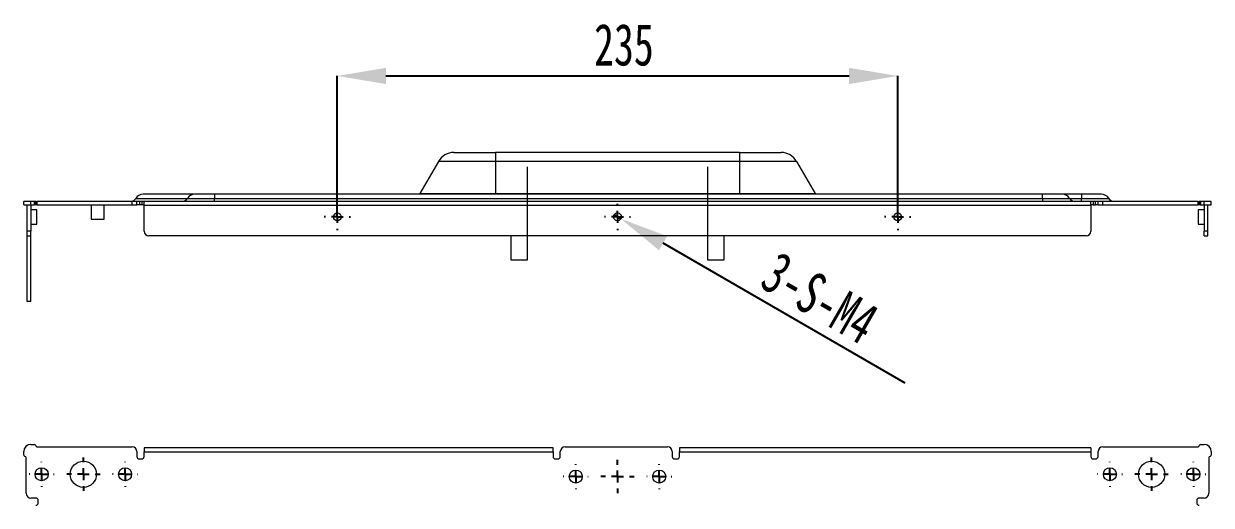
# Model space of a CAD drawing. Header units: millimetres. Extents: x 2 to 901, y 2 to 348.
# Drawn here: x 676.4 to 776, y 226.7 to 267.1 of the extents above; entities that cross this region are included whole.
import ezdxf

# ---------------------------------------------------------------- set-up
doc = ezdxf.new("R2010")
doc.units = ezdxf.units.MM
doc.header["$PDSIZE"] = -1
doc.layers.add('图框', color=7, linetype='Continuous')
doc.styles.add('SLDTEXTSTYLE4', font='TXT', dxfattribs={"width": 0.7})
doc.dimstyles.new('SLDDIMSTYLE0', dxfattribs={"dimtxt": 3.5, "dimasz": 4.08, "dimexe": 0, "dimexo": 0.0625, "dimgap": 0.875, "dimtad": 2, "dimdec": 1, "dimlfac": 5, "dimrnd": 1e-09, "dimzin": 12, "dimdsep": 46, "dimtxsty": 'SLDTEXTSTYLE4', "dimsah": 1, "dimcen": 0.09, "dimadec": 0, "dimazin": 3, "dimtfac": 1, "dimtdec": 1, "dimtofl": 0, "dimtmove": 0, "dimatfit": 3, "dimfxl": 1, "dimfrac": 2, "dimtolj": 1, "dimtzin": 12, "dimarcsym": 0})
doc.dimstyles.new('SLDDIMSTYLE2', dxfattribs={"dimtxt": 3.5, "dimasz": 4.08, "dimexe": 0, "dimexo": 0.0625, "dimgap": 0.875, "dimtad": 2, "dimdec": 1, "dimlfac": 5, "dimrnd": 1e-09, "dimzin": 12, "dimdsep": 46, "dimtxsty": 'SLDTEXTSTYLE4', "dimblk1": 'NONE', "dimsah": 1, "dimcen": 0, "dimadec": 0, "dimazin": 3, "dimtfac": 1, "dimtdec": 1, "dimtmove": 0, "dimatfit": 3, "dimldrblk": 'NONE', "dimfxl": 1, "dimfrac": 2, "dimtolj": 1, "dimtzin": 12, "dimarcsym": 0})

# ---------------------------------------------------------------- blocks, each defined once
blk = doc.blocks.new('SW_CENTERMARKSYMBOL_52')
at = {"layer": '图框', "color": 0}
for p, q in [((0, 1), (0, 1.4)), ((-1, 0), (-1.4, 0)), ((0, 0), (-0.5, 0)), ((0, 0), (0, 0.5)), ((0, 0), (0, -0.5)), ((0, 0), (0.5, 0)), ((1, 0), (1.4, 0)), ((0, -1), (0, -1.4))]:
    blk.add_line(p, q, dxfattribs=at)
blk = doc.blocks.new('SW_CENTERMARKSYMBOL_53')
at = {"layer": '图框', "color": 0}
for p, q in [((0, 1), (0, 1.4)), ((-1, 0), (-1.4, 0)), ((0, 0), (-0.5, 0)), ((0, 0), (0, 0.5)), ((0, 0), (0, -0.5)), ((0, 0), (0.5, 0)), ((1, 0), (1.4, 0)), ((0, -1), (0, -1.4))]:
    blk.add_line(p, q, dxfattribs=at)
blk = doc.blocks.new('SW_CENTERMARKSYMBOL_54')
at = {"layer": '图框', "color": 0}
for p, q in [((0, 1), (0, 1.4)), ((-1, 0), (-1.4, 0)), ((0, 0), (-0.5, 0)), ((0, 0), (0, 0.5)), ((0, 0), (0, -0.5)), ((0, 0), (0.5, 0)), ((1, 0), (1.4, 0)), ((0, -1), (0, -1.4))]:
    blk.add_line(p, q, dxfattribs=at)
blk = doc.blocks.new('SW_CENTERMARKSYMBOL_57')
at = {"layer": '图框', "color": 0}
for p, q in [((0, 1), (0, 1.05)), ((-1, 0), (-1.05, 0)), ((0, 0), (-0.5, 0)), ((0, 0), (0, 0.5)), ((0, 0), (0, -0.5)), ((0, 0), (0.5, 0)), ((1, 0), (1.05, 0)), ((0, -1), (0, -1.05))]:
    blk.add_line(p, q, dxfattribs=at)
blk = doc.blocks.new('SW_CENTERMARKSYMBOL_58')
at = {"layer": '图框', "color": 0}
for p, q in [((0, 1), (0, 1.05)), ((-1, 0), (-1.05, 0)), ((0, 0), (-0.5, 0)), ((0, 0), (0, 0.5)), ((0, 0), (0, -0.5)), ((0, 0), (0.5, 0)), ((1, 0), (1.05, 0)), ((0, -1), (0, -1.05))]:
    blk.add_line(p, q, dxfattribs=at)
blk = doc.blocks.new('SW_CENTERMARKSYMBOL_59')
at = {"layer": '图框', "color": 0}
for p, q in [((0, 1), (0, 1.05)), ((-1, 0), (-1.05, 0)), ((0, 0), (-0.5, 0)), ((0, 0), (0, 0.5)), ((0, 0), (0, -0.5)), ((0, 0), (0.5, 0)), ((1, 0), (1.05, 0)), ((0, -1), (0, -1.05))]:
    blk.add_line(p, q, dxfattribs=at)
blk = doc.blocks.new('SW_CENTERMARKSYMBOL_60')
at = {"layer": '图框', "color": 0}
for p, q in [((0, 1), (0, 1.05)), ((-1, 0), (-1.05, 0)), ((0, 0), (-0.5, 0)), ((0, 0), (0, 0.5)), ((0, 0), (0, -0.5)), ((0, 0), (0.5, 0)), ((1, 0), (1.05, 0)), ((0, -1), (0, -1.05))]:
    blk.add_line(p, q, dxfattribs=at)
blk = doc.blocks.new('SW_CENTERMARKSYMBOL_61')
at = {"layer": '图框', "color": 0}
for p, q in [((0, 1), (0, 1.05)), ((-1, 0), (-1.05, 0)), ((0, 0), (-0.5, 0)), ((0, 0), (0, 0.5)), ((0, 0), (0, -0.5)), ((0, 0), (0.5, 0)), ((1, 0), (1.05, 0)), ((0, -1), (0, -1.05))]:
    blk.add_line(p, q, dxfattribs=at)
blk = doc.blocks.new('SW_CENTERMARKSYMBOL_62')
at = {"layer": '图框', "color": 0}
for p, q in [((0, 1), (0, 1.05)), ((-1, 0), (-1.05, 0)), ((0, 0), (-0.5, 0)), ((0, 0), (0, 0.5)), ((0, 0), (0, -0.5)), ((0, 0), (0.5, 0)), ((1, 0), (1.05, 0)), ((0, -1), (0, -1.05))]:
    blk.add_line(p, q, dxfattribs=at)
blk = doc.blocks.new('_D_19')
at = {"layer": 'Defpoints', "color": 0, "transparency": 16777216}
for p in [(725.905, 251.076), (726.476, 250.746)]:
    blk.add_point(p, dxfattribs=at)
at = {"layer": '图框', "color": 0, "lineweight": -2, "transparency": 16777216}
for p, q in [((725.905, 251.076), (726.476, 250.746)), ((750.316, 236.983), (730.01, 248.706))]:
    blk.add_line(p, q, dxfattribs=at)
at = {"layer": '图框', "color": 0, "transparency": 16777216}
blk.add_solid([(730.35, 249.295), (729.67, 248.118), (726.476, 250.746)], dxfattribs=at)
at = {"layer": '图框', "color": 0, "transparency": 16777216, "insert": (739.722, 248.151), "char_height": 3.5, "attachment_point": 1, "rotation": 330, "style": 'SLDTEXTSTYLE4'}
blk.add_mtext('\\A1;3-S-M4', dxfattribs=at)
blk = doc.blocks.new('_NONE')
blk = doc.blocks.new('_D_20')
at = {"layer": 'Defpoints', "color": 0, "transparency": 16777216}
for p in [(749.69, 262.728), (702.69, 250.911), (749.69, 250.911)]:
    blk.add_point(p, dxfattribs=at)
at = {"layer": '图框', "color": 0, "lineweight": -2, "transparency": 16777216}
for p, q in [((702.69, 250.974), (702.69, 262.728)), ((706.77, 262.728), (745.61, 262.728)), ((749.69, 250.974), (749.69, 262.728))]:
    blk.add_line(p, q, dxfattribs=at)
at = {"layer": '图框', "color": 0, "transparency": 16777216}
for points in [[(706.77, 263.408), (706.77, 262.048), (702.69, 262.728)], [(745.61, 263.408), (745.61, 262.048), (749.69, 262.728)]]:
    blk.add_solid(points, dxfattribs=at)
at = {"layer": '图框', "color": 0, "transparency": 16777216, "insert": (726.729, 267.103), "char_height": 3.5, "attachment_point": 2, "style": 'SLDTEXTSTYLE4'}
blk.add_mtext('\\A1;235', dxfattribs=at)
blk = doc.blocks.new('SW_CENTERMARKSYMBOL_67')
at = {"layer": '图框', "color": 0}
for p, q in [((0, 1), (0, 1.1)), ((-1, 0), (-1.1, 0)), ((0, 0), (-0.5, 0)), ((0, 0), (0, 0.5)), ((0, 0), (0, -0.5)), ((0, 0), (0.5, 0)), ((1, 0), (1.1, 0)), ((0, -1), (0, -1.1))]:
    blk.add_line(p, q, dxfattribs=at)
blk = doc.blocks.new('SW_CENTERMARKSYMBOL_68')
at = {"layer": '图框', "color": 0}
for p, q in [((0, 1), (0, 1.1)), ((-1, 0), (-1.1, 0)), ((0, 0), (-0.5, 0)), ((0, 0), (0, 0.5)), ((0, 0), (0, -0.5)), ((0, 0), (0.5, 0)), ((1, 0), (1.1, 0)), ((0, -1), (0, -1.1))]:
    blk.add_line(p, q, dxfattribs=at)
blk = doc.blocks.new('SW_CENTERMARKSYMBOL_69')
at = {"layer": '图框', "color": 0}
for p, q in [((0, 1), (0, 1.1)), ((-1, 0), (-1.1, 0)), ((0, 0), (-0.5, 0)), ((0, 0), (0, 0.5)), ((0, 0), (0, -0.5)), ((0, 0), (0.5, 0)), ((1, 0), (1.1, 0)), ((0, -1), (0, -1.1))]:
    blk.add_line(p, q, dxfattribs=at)

msp = doc.modelspace()

# ---------------------------------------------------------------- linework, layer by layer
at = {"color": 7, "linetype": 'Continuous', "lineweight": 15}
for p, q in [((715.946, 256.311), (715.946, 255.561)), ((736.435, 256.311), (715.946, 256.311)), ((736.435, 256.311), (736.435, 255.561)), ((711.169, 255.561), (709.61, 252.861)), ((715.946, 255.561), (711.169, 255.561)), ((736.435, 255.561), (715.946, 255.561)), ((715.946, 255.561), (715.946, 252.861)), ((718.64, 247.311), (718.64, 255.111)), ((733.74, 255.111), (733.74, 247.311)), ((741.212, 255.561), (736.435, 255.561)), ((736.435, 255.561), (736.435, 252.861)), ((741.212, 255.561), (742.771, 252.861)), ((676.39, 251.911), (676.39, 252.211)), ((676.99, 252.211), (676.39, 252.211)), ((676.99, 251.911), (676.99, 252.211)), ((677.29, 252.211), (676.99, 252.211)), ((677.29, 251.911), (677.29, 252.211)), ((677.39, 252.211), (677.29, 252.211)), ((677.39, 251.911), (677.39, 252.211)), ((677.39, 252.211), (677.49, 252.211)), ((677.49, 252.211), (677.49, 251.911)), ((685.486, 252.211), (677.49, 252.211)), ((685.486, 251.911), (685.486, 252.211)), ((685.886, 252.211), (685.486, 252.211)), ((685.886, 251.911), (685.886, 252.211)), ((686.086, 252.211), (685.886, 252.211)), ((686.086, 252.211), (686.086, 251.911)), ((686.29, 252.211), (686.086, 252.211)), ((686.29, 252.211), (686.29, 251.911)), ((686.49, 252.211), (686.29, 252.211)), ((686.49, 251.891), (686.49, 252.211)), ((765.89, 252.211), (686.49, 252.211)), ((692.384, 252.811), (692.384, 252.461)), ((761.83, 252.811), (692.384, 252.811)), ((692.384, 252.211), (692.384, 252.461)), ((692.384, 252.461), (761.83, 252.461)), ((709.58, 252.811), (709.61, 252.861)), ((709.61, 252.861), (715.946, 252.861)), ((715.946, 252.861), (736.435, 252.861)), ((736.435, 252.861), (742.771, 252.861)), ((742.801, 252.811), (742.771, 252.861)), ((761.83, 252.461), (761.83, 252.811)), ((761.83, 252.461), (761.83, 252.211)), ((765.119, 252.811), (763.53, 252.811)), ((765.119, 252.811), (765.119, 252.461)), ((765.119, 252.211), (765.119, 252.461)), ((765.89, 251.891), (765.89, 252.211)), ((766.09, 252.211), (765.89, 252.211)), ((766.09, 252.211), (766.09, 251.911)), ((766.294, 252.211), (766.09, 252.211)), ((766.294, 251.911), (766.294, 252.211)), ((766.494, 252.211), (766.294, 252.211)), ((766.494, 251.911), (766.494, 252.211)), ((766.894, 252.211), (766.494, 252.211)), ((766.894, 251.911), (766.894, 252.211)), ((774.89, 252.211), (766.894, 252.211)), ((774.89, 251.911), (774.89, 252.211)), ((774.89, 252.211), (774.99, 252.211)), ((774.99, 252.211), (774.99, 251.911)), ((775.09, 252.211), (774.99, 252.211)), ((775.09, 252.211), (775.09, 251.911)), ((775.39, 252.211), (775.09, 252.211)), ((775.39, 251.911), (775.39, 252.211)), ((775.99, 252.211), (775.39, 252.211)), ((775.99, 251.911), (775.99, 252.211)), ((676.39, 251.911), (676.99, 251.911)), ((676.69, 251.891), (676.691, 251.911)), ((676.69, 249.711), (676.69, 251.891)), ((676.99, 251.911), (677.29, 251.911)), ((676.99, 251.891), (676.99, 249.711)), ((677.49, 251.511), (676.99, 251.511)), ((677.39, 251.911), (677.29, 251.911)), ((677.49, 251.911), (677.39, 251.911)), ((677.49, 251.911), (685.486, 251.911)), ((677.49, 250.311), (677.49, 251.511)), ((682.05, 251.911), (682.05, 250.711)), ((683.13, 250.711), (683.13, 251.911)), ((685.486, 251.911), (685.886, 251.911)), ((686.086, 251.911), (685.886, 251.911)), ((686.29, 251.911), (686.086, 251.911)), ((686.49, 251.911), (686.29, 251.911)), ((686.49, 249.711), (686.49, 251.891)), ((686.49, 251.891), (765.89, 251.891)), ((766.09, 251.911), (765.89, 251.911)), ((765.89, 251.891), (765.89, 249.711)), ((766.09, 251.911), (766.294, 251.911)), ((766.494, 251.911), (766.294, 251.911)), ((766.494, 251.911), (766.894, 251.911)), ((766.894, 251.911), (774.89, 251.911)), ((774.99, 251.911), (774.89, 251.911)), ((775.39, 251.511), (774.89, 251.511)), ((774.89, 251.511), (774.89, 250.311)), ((775.09, 251.911), (774.99, 251.911)), ((775.09, 251.911), (775.39, 251.911)), ((775.39, 251.911), (775.99, 251.911)), ((775.39, 251.891), (775.39, 249.711)), ((775.69, 251.891), (775.69, 251.911)), ((775.69, 249.711), (775.69, 251.891)), ((676.99, 250.311), (677.49, 250.311)), ((682.05, 250.711), (683.13, 250.711)), ((774.89, 250.311), (775.39, 250.311)), ((676.99, 249.711), (676.69, 249.711)), ((676.69, 249.311), (676.69, 249.711)), ((676.69, 249.311), (676.99, 249.311)), ((676.69, 243.811), (676.69, 249.311)), ((676.99, 249.311), (676.99, 249.711)), ((676.99, 243.811), (676.99, 249.311)), ((765.49, 249.311), (686.89, 249.311)), ((717.24, 249.311), (717.24, 247.311)), ((735.14, 247.311), (735.14, 249.311)), ((775.39, 249.311), (775.39, 249.711)), ((775.69, 249.711), (775.39, 249.711)), ((775.39, 249.311), (775.69, 249.311)), ((775.69, 249.311), (775.69, 249.711)), ((717.24, 247.311), (718.64, 247.311)), ((733.74, 247.311), (735.14, 247.311)), ((676.99, 243.811), (676.69, 243.811)), ((676.39, 230.934), (676.39, 231.234)), ((676.99, 231.834), (677.29, 231.834)), ((677.49, 231.634), (685.486, 231.634)), ((685.886, 231.234), (685.886, 230.814)), ((720.79, 231.534), (686.49, 231.534)), ((686.49, 231.534), (686.49, 231.214)), ((686.49, 230.814), (686.49, 231.214)), ((686.49, 231.214), (720.79, 231.214)), ((720.79, 231.214), (720.79, 231.534)), ((720.79, 231.214), (720.79, 230.814)), ((721.394, 230.814), (721.394, 231.234)), ((721.794, 231.634), (730.386, 231.634)), ((730.786, 231.234), (730.786, 230.814)), ((731.39, 231.534), (731.39, 231.214)), ((765.89, 231.534), (731.39, 231.534)), ((731.39, 230.814), (731.39, 231.214)), ((731.39, 231.214), (765.89, 231.214)), ((765.89, 231.534), (765.89, 231.214)), ((765.89, 231.214), (765.89, 230.814)), ((766.494, 230.814), (766.494, 231.234)), ((766.894, 231.634), (774.89, 231.634)), ((775.09, 231.834), (775.39, 231.834)), ((775.99, 231.234), (775.99, 230.934)), ((676.59, 227.738), (676.59, 230.734)), ((686.086, 230.614), (686.29, 230.614)), ((720.99, 230.614), (721.194, 230.614)), ((730.986, 230.614), (731.19, 230.614)), ((766.09, 230.614), (766.294, 230.614)), ((775.79, 230.734), (775.79, 227.738)), ((677.41, 227.338), (676.99, 227.338)), ((677.61, 226.934), (677.61, 227.138)), ((774.77, 227.138), (774.77, 226.934)), ((775.39, 227.338), (774.97, 227.338))]:
    msp.add_line(p, q, dxfattribs=at)
at = {"color": 8, "linetype": 'Continuous', "lineweight": 15}
for p, q in [((685.797, 252.461), (690.114, 252.461)), ((690.114, 252.461), (692.384, 252.461)), ((715.946, 252.811), (715.946, 252.861)), ((736.435, 252.811), (736.435, 252.861)), ((761.83, 252.461), (764.101, 252.461)), ((764.101, 252.461), (765.119, 252.461)), ((765.119, 252.461), (767.39, 252.461))]:
    msp.add_line(p, q, dxfattribs=at)
at = {"color": 7, "linetype": 'Continuous', "lineweight": 15, "flags": 128}
for points in [[(702.428, 251.112), (702.427, 251.107), (702.36, 250.919)], [(750.02, 250.919), (749.954, 251.107), (749.953, 251.112)]]:
    msp.add_lwpolyline(points, dxfattribs=at)
at = {"color": 7, "linetype": 'Continuous', "lineweight": 15}
for centre, radius in [((702.69, 250.911), 0.33), ((726.19, 250.911), 0.33), ((749.69, 250.911), 0.33), ((681.39, 229.334), 1.1), ((770.99, 229.334), 1.1), ((677.89, 229.334), 0.55), ((684.89, 229.334), 0.55), ((722.69, 229.134), 0.55), ((729.69, 229.134), 0.55), ((767.49, 229.334), 0.55), ((774.49, 229.334), 0.55)]:
    msp.add_circle(centre, radius, dxfattribs=at)
for centre, radius, start, end in [((712.468, 254.811), 1.5, 90, 150), ((739.913, 254.811), 1.5, 30, 90), ((685.364, 252.711), 0.5, 270, 330), ((686.403, 252.111), 0.7, 90, 150), ((689.681, 252.711), 0.5, 270, 330), ((690.72, 252.111), 0.7, 90, 150), ((763.495, 252.111), 0.7, 30, 90), ((764.534, 252.711), 0.5, 210, 270), ((766.784, 252.111), 0.7, 30, 90), ((767.823, 252.711), 0.5, 210, 270), ((677.01, 251.891), 0.02, 90, 180), ((775.37, 251.891), 0.02, 0, 90), ((686.89, 249.711), 0.4, 180, 270), ((765.49, 249.711), 0.4, 270, 0), ((676.99, 231.234), 0.6, 90, 180), ((677.29, 231.734), 0.1, 0, 90), ((677.49, 231.734), 0.1, 180, 270), ((685.486, 231.234), 0.4, 0, 90), ((721.794, 231.234), 0.4, 90, 180), ((730.386, 231.234), 0.4, 0, 90), ((766.894, 231.234), 0.4, 90, 180), ((774.89, 231.734), 0.1, 270, 0), ((775.09, 231.734), 0.1, 90, 180), ((775.39, 231.234), 0.6, 0, 90), ((676.49, 230.934), 0.1, 180, 270), ((676.49, 230.734), 0.1, 0, 90), ((686.086, 230.814), 0.2, 180, 270), ((686.29, 230.814), 0.2, 270, 0), ((720.99, 230.814), 0.2, 180, 270), ((721.194, 230.814), 0.2, 270, 0), ((730.986, 230.814), 0.2, 180, 270), ((731.19, 230.814), 0.2, 270, 0), ((766.09, 230.814), 0.2, 180, 270), ((766.294, 230.814), 0.2, 270, 0), ((775.89, 230.734), 0.1, 90, 180), ((775.89, 230.934), 0.1, 270, 0), ((676.99, 227.738), 0.4, 180, 270), ((677.41, 227.138), 0.2, 0, 90), ((774.97, 227.138), 0.2, 90, 180), ((775.39, 227.738), 0.4, 270, 0), ((677.41, 226.934), 0.2, 270, 0), ((774.97, 226.934), 0.2, 180, 270)]:
    msp.add_arc(centre, radius, start, end, dxfattribs=at)
for points, knots in [([(712.468, 256.311), (712.468, 256.311), (712.834, 256.311), (714.139, 256.311), (715.024, 256.311), (715.946, 256.311)], [0, 0, 0, 0, 0.5, 0.5, 1, 1, 1, 1]), ([(736.435, 256.311), (737.357, 256.311), (738.242, 256.311), (739.546, 256.311), (739.913, 256.311), (739.913, 256.311)], [0, 0, 0, 0, 0.5, 0.5, 1, 1, 1, 1]), ([(690.65, 252.811), (690.425, 252.811), (690.017, 252.811), (689.458, 252.811), (688.791, 252.811), (688.185, 252.811), (687.663, 252.811), (687.321, 252.811), (687.029, 252.811), (686.721, 252.811), (686.459, 252.811), (686.421, 252.811), (686.403, 252.811)], [0, 0, 0, 0, 0.094074, 0.170779, 0.247498, 0.403976, 0.482315, 0.560664, 0.637372, 0.714089, 0.861202, 1, 1, 1, 1]), ([(692.384, 252.811), (692.175, 252.811), (691.853, 252.811), (691.465, 252.811), (691.199, 252.811), (690.984, 252.811), (690.776, 252.811), (690.742, 252.811), (690.72, 252.811)], [0, 0, 0, 0, 0.239455, 0.368361, 0.499999, 0.631642, 0.760546, 1, 1, 1, 1]), ([(763.495, 252.811), (763.472, 252.811), (763.438, 252.811), (763.231, 252.811), (763.016, 252.811), (762.749, 252.811), (762.362, 252.811), (762.04, 252.811), (761.83, 252.811)], [0, 0, 0, 0, 0.239458, 0.368355, 0.499999, 0.631637, 0.760543, 1, 1, 1, 1]), ([(766.784, 252.811), (766.762, 252.811), (766.727, 252.811), (766.52, 252.811), (766.305, 252.811), (766.038, 252.811), (765.651, 252.811), (765.329, 252.811), (765.119, 252.811)], [0, 0, 0, 0, 0.239454, 0.368358, 0.500001, 0.631639, 0.760545, 1, 1, 1, 1])]:
    msp.add_open_spline(points, degree=3, knots=knots, dxfattribs=at)

# ---------------------------------------------------------------- block references
at = {"layer": '图框'}
for name, p in [('SW_CENTERMARKSYMBOL_67', (702.69, 250.911)), ('SW_CENTERMARKSYMBOL_68', (726.19, 250.911)), ('SW_CENTERMARKSYMBOL_69', (749.69, 250.911)), ('SW_CENTERMARKSYMBOL_57', (677.89, 229.334)), ('SW_CENTERMARKSYMBOL_54', (681.39, 229.334)), ('SW_CENTERMARKSYMBOL_58', (684.89, 229.334)), ('SW_CENTERMARKSYMBOL_59', (722.69, 229.134)), ('SW_CENTERMARKSYMBOL_52', (726.19, 229.134)), ('SW_CENTERMARKSYMBOL_60', (729.69, 229.134)), ('SW_CENTERMARKSYMBOL_61', (767.49, 229.334)), ('SW_CENTERMARKSYMBOL_53', (770.99, 229.334)), ('SW_CENTERMARKSYMBOL_62', (774.49, 229.334))]:
    msp.add_blockref(name, p, dxfattribs=at)

# ---------------------------------------------------------------- dimensions: what is measured, and where the dimension line sits
at = {"layer": '图框', "color": 3}
dim = msp.add_linear_dim(base=(749.69, 262.728), p1=(702.69, 250.911), p2=(749.69, 250.911), dimstyle='SLDDIMSTYLE0', dxfattribs=at)
dim.commit()
dim.dimension.update_dxf_attribs({"geometry": '_D_20', "text_midpoint": (726.729, 262.728), "dimtype": 160})
dim = msp.add_diameter_dim_2p(p1=(725.905, 251.076), p2=(726.476, 250.746), text='3-S-M4', dimstyle='SLDDIMSTYLE2', override={"dimpost": '<>'}, dxfattribs=at)
dim.commit()
dim.dimension.update_dxf_attribs({"geometry": '_D_19', "text_midpoint": (743.546, 240.891), "dimtype": 163})

doc.saveas('drawing.dxf')
